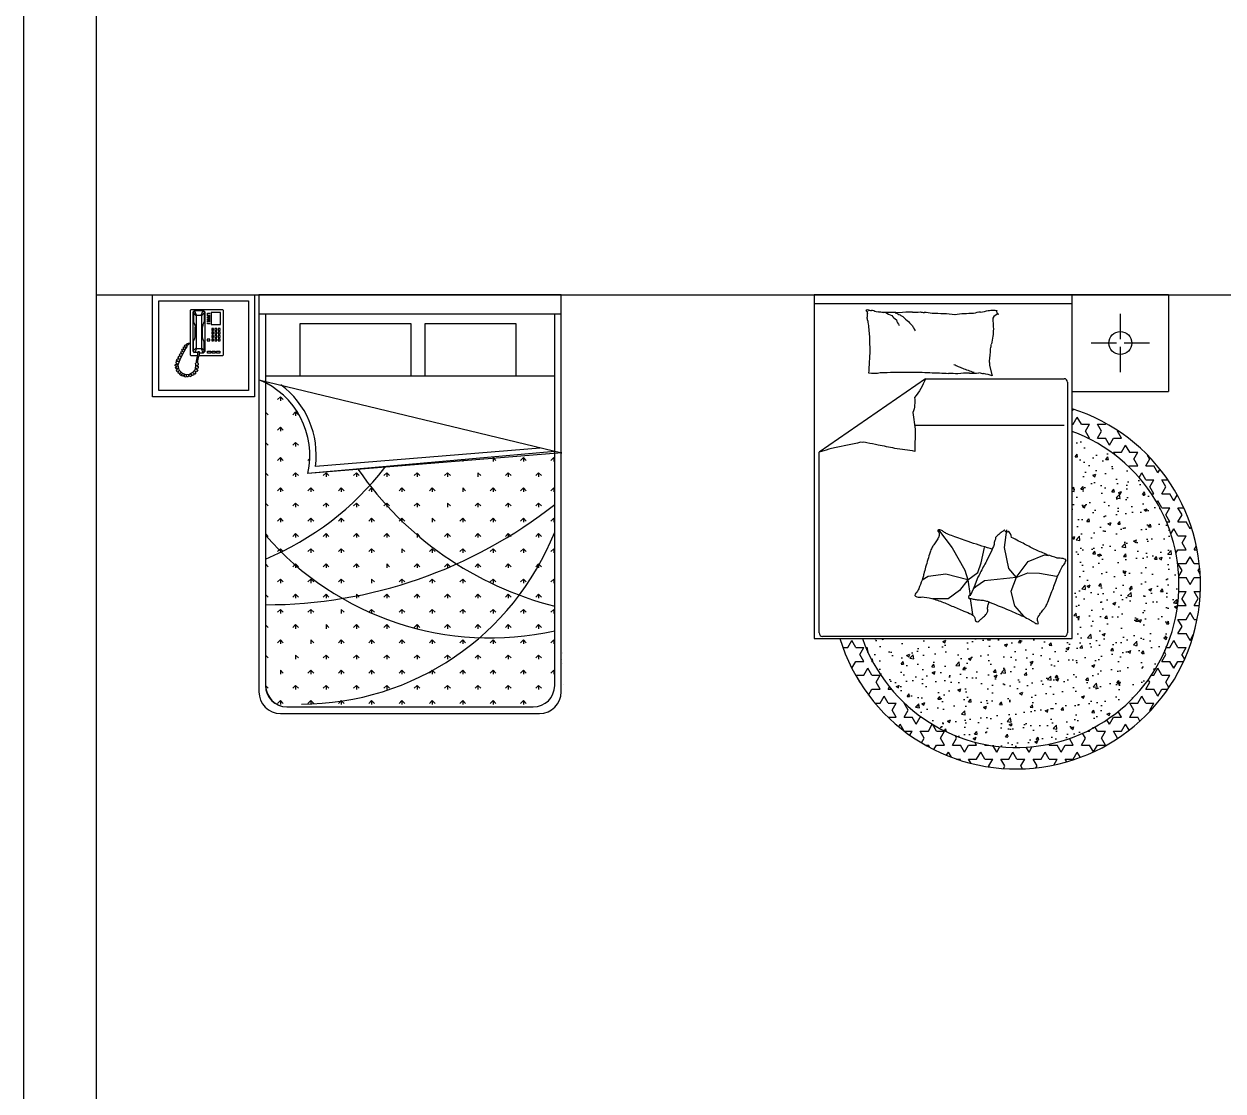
# Model space of a CAD drawing. Header units: inches. Extents: x 9.7 to 52.2, y 13.1 to 37.9.
# Drawn here: x 31.24 to 36.82, y 25.5 to 30.47 of the extents above; entities that cross this region are included whole.
import ezdxf

# ---------------------------------------------------------------- set-up
doc = ezdxf.new("R2010")
doc.units = ezdxf.units.IN
doc.header["$MEASUREMENT"] = 0
for name, color, linetype in [('02', 2, 'Continuous'), ('1', 1, 'Continuous'), ('kadrbm', 4, 'Continuous')]:
    doc.layers.add(name, color=color, linetype=linetype)

# ---------------------------------------------------------------- blocks, each defined once
blk = doc.blocks.new('kadrbm')
at = {"layer": 'kadrbm', "color": 4}
blk.add_lwpolyline([(0, 0), (0, 24.7972), (21, 24.7972), (21, 0), (0, 0)], close=True, dxfattribs=at)
blk.add_lwpolyline([(20.6631, 0.3257), (20.6631, 24.4603), (0.3369, 24.4603), (0.3369, 0.3257), (20.6631, 0.3257)], dxfattribs=at)

msp = doc.modelspace()

# ---------------------------------------------------------------- hatches: boundary and pattern name
at = {"layer": '1'}
h = msp.add_hatch(dxfattribs=at)
h.set_pattern_fill('STARS', color=256, scale=0.3, style=0)
h.set_pattern_definition([(0, (285.38656, -89.41445), (0, 0.064951905), [0.0375, -0.0375]), (60, (285.38656, -89.41445), (-0.05625, 0.032475953), [0.0375, -0.0375]), (120, (285.40531, -89.381976), (-0.05625, -0.032475953), [0.0375, -0.0375])])
h.paths.add_polyline_path([(35.1421, 27.6056), (35.0368, 27.6056, 1.65339), (36.1181, 28.6749), (36.1181, 28.5693, -1.578607)])
h = msp.add_hatch(dxfattribs=at)
h.set_pattern_fill('AR-CONC', color=256, scale=0.02, style=0)
h.set_pattern_definition([(50, (285.38656, -89.41445), (0.143452037, -0.012550427), [0.015, -0.165]), (355, (285.38656, -89.41445), (-0.02775027, 0.15043843), [0.012, -0.132]), (100.4514, (285.39852, -89.4155), (0.115701876, 0.13788791), [0.01274804, -0.14022842]), (46.1842, (285.38656, -89.37445), (0.21344821, -0.0331038), [0.0225, -0.2475]), (96.6356, (285.40435, -89.37721), (0.18693254, 0.19482357), [0.01912206, -0.2103426]), (351.1842, (285.38656, -89.37445), (0.18693239, 0.19482372), [0.018, -0.198]), (21, (285.40656, -89.38445), (0.11938141, -0.08052378), [0.015, -0.165]), (326, (285.40656, -89.38445), (0.04866307, 0.14503001), [0.012, -0.132]), (71.4514, (285.41651, -89.39116), (0.168044526, 0.0645061), [0.01274804, -0.14022842]), (37.5, (285.386563, -89.41445), (0.002431971, 0.066578771), [0, -0.1304, 0, -0.134, 0, -0.1325]), (7.5, (285.38656, -89.41445), (0.052613907, 0.078882342), [0, -0.0764, 0, -0.1274, 0, -0.0505]), (327.5, (285.341963, -89.41445), (0.106764487, -0.004510974), [0, -0.05, 0, -0.156, 0, -0.207]), (317.5, (285.32196, -89.41445), (0.116637234, 0.020020996), [0, -0.065, 0, -0.1036, 0, -0.147])])
h.paths.add_polyline_path([(36.1181, 28.5693), (36.1181, 27.6056), (35.1421, 27.6056, 1.578607)])

# ---------------------------------------------------------------- linework, layer by layer
at = {"layer": '02'}
for p, q in [((31.8368, 29.2056), (32.3118, 29.2056)), ((31.8368, 28.7306), (31.8368, 29.2056)), ((32.3118, 29.2056), (32.3118, 28.7306)), ((32.3318, 29.2056), (32.3318, 27.3565)), ((33.739, 29.2056), (32.3318, 29.2056)), ((33.739, 27.3565), (33.739, 29.2056)), ((36.5681, 29.2056), (36.5681, 28.7556)), ((31.8653, 29.1771), (32.2833, 29.1771)), ((31.8653, 28.7591), (31.8653, 29.1771)), ((32.2833, 29.1771), (32.2833, 28.7591)), ((36.1181, 29.1637), (34.9181, 29.1637)), ((32.0143, 29.1357), (32.0113, 29.1327)), ((32.0113, 29.1327), (32.0113, 28.9257)), ((32.1643, 29.1357), (32.0143, 29.1357)), ((32.0308, 29.1312), (32.0233, 29.1237)), ((32.0233, 29.1237), (32.0233, 28.9437)), ((32.0278, 29.1267), (32.0263, 29.1207)), ((32.0263, 29.1207), (32.0263, 29.0802)), ((32.0263, 29.1207), (32.0398, 29.1072)), ((32.0338, 29.1297), (32.0278, 29.1267)), ((32.0758, 29.1312), (32.0308, 29.1312)), ((32.0413, 29.1102), (32.0338, 29.1297)), ((32.0398, 29.1072), (32.0413, 29.1102)), ((32.0398, 29.1072), (32.0398, 28.9587)), ((32.0413, 29.1102), (32.0623, 29.1102)), ((32.0623, 29.1102), (32.0698, 29.1297)), ((32.0638, 29.1072), (32.0623, 29.1102)), ((32.0773, 29.1207), (32.0638, 29.1072)), ((32.0638, 29.1072), (32.0638, 28.9587)), ((32.0698, 29.1297), (32.0758, 29.1267)), ((32.0818, 29.1237), (32.0758, 29.1312)), ((32.0758, 29.1267), (32.0773, 29.1207)), ((32.0773, 29.1207), (32.0773, 29.0802)), ((32.0818, 28.9422), (32.0818, 29.1237)), ((32.0923, 29.1192), (32.1043, 29.1192)), ((32.0923, 29.1057), (32.0923, 29.1192)), ((32.0923, 29.1102), (32.1043, 29.1102)), ((32.1043, 29.1057), (32.0923, 29.1057)), ((32.0923, 29.1012), (32.1043, 29.1012)), ((32.0923, 29.0967), (32.0923, 29.1012)), ((32.1043, 29.0967), (32.0923, 29.0967)), ((32.0923, 29.0922), (32.1043, 29.0922)), ((32.0923, 29.0877), (32.0923, 29.0922)), ((32.1088, 29.1222), (32.1088, 29.0667)), ((32.1523, 29.1222), (32.1088, 29.1222)), ((32.1523, 29.0667), (32.1523, 29.1222)), ((32.1673, 29.1327), (32.1643, 29.1357)), ((32.1673, 28.9257), (32.1673, 29.1327)), ((33.739, 29.1157), (32.3318, 29.1157)), ((32.3618, 29.1157), (32.3618, 27.3865)), ((33.709, 27.3865), (33.709, 29.1157)), ((32.0263, 29.0802), (32.0293, 29.0727)), ((32.0293, 29.0727), (32.0338, 29.0652)), ((32.0338, 29.0652), (32.0353, 29.0547)), ((32.0353, 29.0112), (32.0353, 29.0547)), ((32.0698, 29.0652), (32.0683, 29.0547)), ((32.0683, 29.0112), (32.0683, 29.0547)), ((32.0743, 29.0727), (32.0698, 29.0652)), ((32.0773, 29.0802), (32.0743, 29.0727)), ((32.1043, 29.0877), (32.0923, 29.0877)), ((32.0923, 29.0832), (32.1043, 29.0832)), ((32.0923, 29.0787), (32.0923, 29.0832)), ((32.1043, 29.0787), (32.0923, 29.0787)), ((32.0923, 29.0697), (32.0923, 29.0742)), ((32.1043, 29.0697), (32.0923, 29.0697)), ((32.1088, 29.0667), (32.1523, 29.0667)), ((32.1118, 29.0487), (32.1118, 29.0397)), ((32.1208, 29.0487), (32.1118, 29.0487)), ((32.1118, 29.0397), (32.1208, 29.0397)), ((32.1208, 29.0397), (32.1208, 29.0487)), ((32.1358, 29.0487), (32.1268, 29.0487)), ((32.1268, 29.0487), (32.1268, 29.0397)), ((32.1268, 29.0397), (32.1358, 29.0397)), ((32.1358, 29.0397), (32.1358, 29.0487)), ((32.1508, 29.0487), (32.1418, 29.0487)), ((32.1418, 29.0487), (32.1418, 29.0397)), ((32.1418, 29.0397), (32.1508, 29.0397)), ((32.1508, 29.0397), (32.1508, 29.0487)), ((32.522, 29.0697), (32.522, 28.8287)), ((33.0406, 29.0697), (32.522, 29.0697)), ((33.0406, 28.8287), (33.0406, 29.0697)), ((33.1041, 29.0697), (33.1041, 28.8287)), ((33.5299, 29.0697), (33.1041, 29.0697)), ((33.5299, 28.8287), (33.5299, 29.0697)), ((31.9993, 28.9782), (32.003, 28.9803)), ((32.003, 28.9803), (32.0113, 28.9812)), ((32.0263, 28.9857), (32.0293, 28.9932)), ((32.0263, 28.9452), (32.0263, 28.9857)), ((32.0293, 28.9932), (32.0338, 29.0007)), ((32.0338, 29.0007), (32.0353, 29.0112)), ((32.0698, 29.0007), (32.0683, 29.0112)), ((32.0743, 28.9932), (32.0698, 29.0007)), ((32.0773, 28.9857), (32.0743, 28.9932)), ((32.0773, 28.9452), (32.0773, 28.9857)), ((32.1028, 28.9992), (32.0908, 28.9992)), ((32.0908, 28.9992), (32.0908, 28.9902)), ((32.0908, 28.9902), (32.1028, 28.9902)), ((32.1028, 28.9902), (32.1028, 28.9992)), ((32.1208, 29.0322), (32.1118, 29.0322)), ((32.1118, 29.0322), (32.1118, 29.0232)), ((32.1118, 29.0232), (32.1208, 29.0232)), ((32.1118, 29.0157), (32.1118, 29.0067)), ((32.1208, 29.0157), (32.1118, 29.0157)), ((32.1118, 29.0067), (32.1208, 29.0067)), ((32.1208, 28.9992), (32.1118, 28.9992)), ((32.1118, 28.9992), (32.1118, 28.9902)), ((32.1118, 28.9902), (32.1208, 28.9902)), ((32.1208, 29.0232), (32.1208, 29.0322)), ((32.1208, 29.0067), (32.1208, 29.0157)), ((32.1208, 28.9902), (32.1208, 28.9992)), ((32.1358, 29.0322), (32.1268, 29.0322)), ((32.1268, 29.0322), (32.1268, 29.0232)), ((32.1268, 29.0232), (32.1358, 29.0232)), ((32.1358, 29.0157), (32.1268, 29.0157)), ((32.1268, 29.0157), (32.1268, 29.0067)), ((32.1268, 29.0067), (32.1358, 29.0067)), ((32.1358, 28.9992), (32.1268, 28.9992)), ((32.1268, 28.9992), (32.1268, 28.9902)), ((32.1268, 28.9902), (32.1358, 28.9902)), ((32.1358, 29.0232), (32.1358, 29.0322)), ((32.1358, 29.0067), (32.1358, 29.0157)), ((32.1358, 28.9902), (32.1358, 28.9992)), ((32.1508, 29.0322), (32.1418, 29.0322)), ((32.1418, 29.0322), (32.1418, 29.0232)), ((32.1418, 29.0232), (32.1508, 29.0232)), ((32.1508, 29.0157), (32.1418, 29.0157)), ((32.1418, 29.0157), (32.1418, 29.0067)), ((32.1418, 29.0067), (32.1508, 29.0067)), ((32.1508, 28.9992), (32.1418, 28.9992)), ((32.1418, 28.9992), (32.1418, 28.9902)), ((32.1418, 28.9902), (32.1508, 28.9902)), ((32.1508, 29.0232), (32.1508, 29.0322)), ((32.1508, 29.0067), (32.1508, 29.0157)), ((32.1508, 28.9902), (32.1508, 28.9992)), ((31.9623, 28.9262), (31.9656, 28.9326)), ((31.9668, 28.918), (31.9623, 28.9262)), ((31.9744, 28.9244), (31.9647, 28.9068)), ((31.9656, 28.9326), (31.9738, 28.9299)), ((31.9684, 28.9369), (31.9714, 28.9435)), ((31.9738, 28.9299), (31.9684, 28.9369)), ((31.9714, 28.9435), (31.9796, 28.9399)), ((31.9732, 28.9469), (31.9757, 28.9517)), ((31.9796, 28.9399), (31.9732, 28.9469)), ((31.9757, 28.9274), (31.9735, 28.9268)), ((31.9735, 28.9268), (31.9744, 28.9244)), ((31.9757, 28.9517), (31.9845, 28.949)), ((31.982, 28.9399), (31.9757, 28.9274)), ((31.9796, 28.9578), (31.982, 28.9624)), ((31.9845, 28.949), (31.9796, 28.9578)), ((31.982, 28.9624), (31.9899, 28.9599)), ((31.9917, 28.9563), (31.982, 28.9399)), ((31.9851, 28.9678), (31.9863, 28.9712)), ((31.9899, 28.9599), (31.9851, 28.9678)), ((31.9863, 28.9712), (31.9896, 28.9721)), ((31.9896, 28.9721), (31.9951, 28.9724)), ((31.9972, 28.9654), (31.9917, 28.9563)), ((31.9966, 28.9684), (31.9936, 28.9684)), ((31.9936, 28.9684), (31.9972, 28.9654)), ((31.9951, 28.9724), (31.9993, 28.9782)), ((31.9984, 28.9703), (31.9966, 28.9684)), ((32.0024, 28.973), (31.9984, 28.9703)), ((32.0057, 28.9754), (32.0024, 28.973)), ((32.0113, 28.9767), (32.0057, 28.9754)), ((32.0113, 28.9257), (32.0143, 28.9227)), ((32.0233, 28.9437), (32.0308, 28.9347)), ((32.0263, 28.9452), (32.0398, 28.9587)), ((32.0278, 28.9392), (32.0263, 28.9452)), ((32.0338, 28.9362), (32.0278, 28.9392)), ((32.0413, 28.9557), (32.0338, 28.9362)), ((32.0484, 28.9362), (32.0338, 28.9362)), ((32.0398, 28.9587), (32.0413, 28.9557)), ((32.0413, 28.9557), (32.0623, 28.9557)), ((32.0458, 28.9189), (32.0479, 28.9287)), ((32.0479, 28.9287), (32.0488, 28.9407)), ((32.0488, 28.9407), (32.0533, 28.9407)), ((32.0531, 28.9277), (32.0494, 28.9126)), ((32.0533, 28.9407), (32.0531, 28.9277)), ((32.0532, 28.9347), (32.0743, 28.9347)), ((32.0638, 28.9587), (32.0623, 28.9557)), ((32.0623, 28.9557), (32.0698, 28.9362)), ((32.0773, 28.9452), (32.0638, 28.9587)), ((32.0698, 28.9362), (32.0758, 28.9392)), ((32.0743, 28.9347), (32.0818, 28.9422)), ((32.0758, 28.9392), (32.0773, 28.9452)), ((32.0923, 28.9422), (32.1073, 28.9422)), ((32.0923, 28.9332), (32.0923, 28.9422)), ((32.1073, 28.9332), (32.0923, 28.9332)), ((32.1073, 28.9422), (32.1073, 28.9332)), ((32.1133, 28.9332), (32.1133, 28.9422)), ((32.1133, 28.9422), (32.1283, 28.9422)), ((32.1283, 28.9332), (32.1133, 28.9332)), ((32.1283, 28.9422), (32.1283, 28.9332)), ((32.1343, 28.9332), (32.1343, 28.9422)), ((32.1343, 28.9422), (32.1493, 28.9422)), ((32.1493, 28.9332), (32.1343, 28.9332)), ((32.1493, 28.9422), (32.1493, 28.9332)), ((32.1643, 28.9227), (32.1673, 28.9257)), ((31.9423, 28.8749), (31.9438, 28.8825)), ((31.9517, 28.8722), (31.9423, 28.8749)), ((31.9438, 28.8825), (31.952, 28.8825)), ((31.9438, 28.8676), (31.9517, 28.8722)), ((31.9456, 28.8886), (31.9477, 28.8955)), ((31.952, 28.8825), (31.9456, 28.8886)), ((31.9477, 28.8955), (31.9574, 28.8952)), ((31.9486, 28.8986), (31.9514, 28.9077)), ((31.9574, 28.8952), (31.9486, 28.8986)), ((31.9514, 28.9077), (31.9605, 28.9068)), ((31.9647, 28.9068), (31.9547, 28.8782)), ((31.9547, 28.8782), (31.959, 28.8554)), ((31.955, 28.9156), (31.9584, 28.9205)), ((31.9605, 28.9068), (31.955, 28.9156)), ((31.9584, 28.9205), (31.9668, 28.918)), ((32.0143, 28.9227), (32.0466, 28.9227)), ((32.0358, 28.8594), (32.0373, 28.8785)), ((32.0361, 28.8855), (32.0415, 28.8895)), ((32.0373, 28.8785), (32.0361, 28.8855)), ((32.0491, 28.8779), (32.0403, 28.8764)), ((32.0403, 28.8764), (32.0488, 28.8712)), ((32.0412, 28.8974), (32.0421, 28.9047)), ((32.0415, 28.8895), (32.0412, 28.8974)), ((32.0421, 28.9047), (32.0458, 28.9189)), ((32.0461, 28.8904), (32.0452, 28.8886)), ((32.0452, 28.8886), (32.0485, 28.8852)), ((32.0494, 28.9126), (32.0458, 28.8983)), ((32.0458, 28.8983), (32.0461, 28.8904)), ((32.0488, 28.8712), (32.0482, 28.863)), ((32.0485, 28.8852), (32.0491, 28.8779)), ((32.0518, 28.9227), (32.1643, 28.9227)), ((31.945, 28.8615), (31.9438, 28.8676)), ((31.9544, 28.8618), (31.945, 28.8615)), ((31.9471, 28.8536), (31.9544, 28.8618)), ((31.9495, 28.8476), (31.9471, 28.8536)), ((31.9584, 28.8503), (31.9495, 28.8476)), ((31.9541, 28.8421), (31.9584, 28.8503)), ((31.958, 28.8384), (31.9541, 28.8421)), ((31.9665, 28.8421), (31.958, 28.8384)), ((31.959, 28.8554), (31.9723, 28.8424)), ((31.9629, 28.8339), (31.9665, 28.8421)), ((31.9678, 28.8296), (31.9629, 28.8339)), ((31.9741, 28.8375), (31.9678, 28.8296)), ((31.9723, 28.8424), (31.9899, 28.8348)), ((31.9732, 28.8284), (31.9741, 28.8375)), ((31.9781, 28.826), (31.9732, 28.8284)), ((31.9851, 28.8321), (31.9781, 28.826)), ((31.9854, 28.8239), (31.9851, 28.8321)), ((31.9911, 28.8223), (31.9854, 28.8239)), ((31.9899, 28.8348), (32.0081, 28.8363)), ((31.9945, 28.8321), (31.9911, 28.8223)), ((31.9966, 28.8233), (31.9945, 28.8321)), ((32.0018, 28.8239), (31.9966, 28.8233)), ((32.0054, 28.8321), (32.0018, 28.8239)), ((32.0093, 28.8239), (32.0054, 28.8321)), ((32.0081, 28.8363), (32.0242, 28.8448)), ((32.0157, 28.8257), (32.0093, 28.8239)), ((32.0148, 28.8357), (32.0157, 28.8257)), ((32.0221, 28.8296), (32.0148, 28.8357)), ((32.0279, 28.8333), (32.0221, 28.8296)), ((32.0242, 28.8448), (32.0358, 28.8594)), ((32.0336, 28.8363), (32.0267, 28.8415)), ((32.0267, 28.8415), (32.0279, 28.8333)), ((32.0382, 28.8418), (32.0336, 28.8363)), ((32.043, 28.8485), (32.0339, 28.8503)), ((32.0339, 28.8503), (32.0382, 28.8418)), ((32.0482, 28.863), (32.0385, 28.8621)), ((32.0385, 28.8621), (32.047, 28.8554)), ((32.047, 28.8554), (32.043, 28.8485)), ((32.3618, 28.8287), (33.709, 28.8287)), ((32.2833, 28.7591), (31.8653, 28.7591)), ((32.3318, 28.8094), (33.7416, 28.4689)), ((32.3725, 28.79), (32.3746, 28.788)), ((32.3118, 28.7306), (31.8368, 28.7306)), ((32.432, 28.7305), (32.4188, 28.7172)), ((32.432, 28.7305), (32.4453, 28.7172)), ((32.432, 28.7305), (32.432, 28.7118)), ((36.1181, 28.7556), (36.5681, 28.7556)), ((32.3618, 28.6593), (32.3746, 28.6465)), ((32.5027, 28.6598), (32.4895, 28.6465)), ((32.5027, 28.6598), (32.516, 28.6465)), ((32.5027, 28.6598), (32.5027, 28.641)), ((32.432, 28.5891), (32.4188, 28.5758)), ((32.432, 28.5891), (32.4453, 28.5758)), ((32.432, 28.5891), (32.432, 28.5703)), ((32.3618, 28.5179), (32.3746, 28.5051)), ((32.5027, 28.5184), (32.4895, 28.5051)), ((32.5027, 28.5184), (32.516, 28.5051)), ((32.5027, 28.5184), (32.5027, 28.4996)), ((33.6417, 28.4916), (32.5953, 28.4066)), ((32.432, 28.4477), (32.4188, 28.4344)), ((32.432, 28.4477), (32.4453, 28.4344)), ((32.432, 28.4477), (32.432, 28.4289)), ((33.709, 28.4763), (32.559, 28.3738)), ((33.7416, 28.4689), (32.559, 28.3738)), ((32.5682, 28.4424), (32.5602, 28.4344)), ((33.2701, 28.4372), (33.2673, 28.4344)), ((33.2806, 28.4381), (33.2806, 28.4289)), ((33.2893, 28.4389), (33.2938, 28.4344)), ((33.422, 28.4477), (33.4352, 28.4344)), ((33.422, 28.4477), (33.422, 28.4289)), ((33.5634, 28.4477), (33.5501, 28.4344)), ((33.5634, 28.4477), (33.5767, 28.4344)), ((33.5634, 28.4477), (33.5634, 28.4289)), ((33.7048, 28.4477), (33.6916, 28.4344)), ((33.7048, 28.4477), (33.709, 28.4435)), ((33.7048, 28.4477), (33.7048, 28.4289)), ((32.3618, 28.3765), (32.3746, 28.3637)), ((32.5027, 28.377), (32.4895, 28.3637)), ((32.5027, 28.377), (32.516, 28.3637)), ((32.5027, 28.377), (32.5027, 28.3582)), ((32.6442, 28.377), (32.6309, 28.3637)), ((32.6442, 28.377), (32.6574, 28.3637)), ((32.6442, 28.377), (32.6442, 28.3582)), ((32.7856, 28.377), (32.7723, 28.3637)), ((32.7856, 28.377), (32.7988, 28.3637)), ((32.7856, 28.377), (32.7856, 28.3582)), ((32.927, 28.377), (32.9138, 28.3637)), ((32.927, 28.377), (32.9403, 28.3637)), ((32.927, 28.377), (32.927, 28.3582)), ((33.0684, 28.377), (33.0552, 28.3637)), ((33.0684, 28.377), (33.0817, 28.3637)), ((33.0684, 28.377), (33.0684, 28.3582)), ((33.2099, 28.377), (33.1966, 28.3637)), ((33.2099, 28.377), (33.2231, 28.3637)), ((33.2099, 28.377), (33.2099, 28.3582)), ((33.3513, 28.377), (33.3645, 28.3637)), ((33.3513, 28.377), (33.3513, 28.3582)), ((33.4927, 28.377), (33.4794, 28.3637)), ((33.4927, 28.377), (33.506, 28.3637)), ((33.4927, 28.377), (33.4927, 28.3582)), ((33.6341, 28.377), (33.6209, 28.3637)), ((33.6341, 28.377), (33.6474, 28.3637)), ((33.6341, 28.377), (33.6341, 28.3582)), ((32.432, 28.3062), (32.4188, 28.293)), ((32.432, 28.3062), (32.4453, 28.293)), ((32.432, 28.3062), (32.432, 28.2875)), ((32.5735, 28.3062), (32.5602, 28.293)), ((32.5735, 28.3062), (32.5867, 28.293)), ((32.5735, 28.3062), (32.5735, 28.2875)), ((32.7149, 28.3062), (32.7016, 28.293)), ((32.7149, 28.3062), (32.7281, 28.293)), ((32.7149, 28.3062), (32.7149, 28.2875)), ((32.8563, 28.3062), (32.843, 28.293)), ((32.8563, 28.3062), (32.8696, 28.293)), ((32.8563, 28.3062), (32.8563, 28.2875)), ((32.9977, 28.3062), (32.9845, 28.293)), ((32.9977, 28.3062), (33.011, 28.293)), ((32.9977, 28.3062), (32.9977, 28.2875)), ((33.1391, 28.3062), (33.1259, 28.293)), ((33.1391, 28.3062), (33.1524, 28.293)), ((33.1391, 28.3062), (33.1391, 28.2875)), ((33.2806, 28.3062), (33.2938, 28.293)), ((33.2806, 28.3062), (33.2806, 28.2875)), ((33.422, 28.3062), (33.4087, 28.293)), ((33.422, 28.3062), (33.4352, 28.293)), ((33.422, 28.3062), (33.422, 28.2875)), ((33.5634, 28.3062), (33.5501, 28.293)), ((33.5634, 28.3062), (33.5767, 28.293)), ((33.5634, 28.3062), (33.5634, 28.2875)), ((33.7048, 28.3062), (33.6916, 28.293)), ((33.7048, 28.3062), (33.709, 28.302)), ((33.7048, 28.3062), (33.7048, 28.2875)), ((32.3618, 28.235), (32.3746, 28.2223)), ((32.5027, 28.2355), (32.4895, 28.2223)), ((32.5027, 28.2355), (32.516, 28.2223)), ((32.5027, 28.2355), (32.5027, 28.2168)), ((32.6442, 28.2355), (32.6309, 28.2223)), ((32.6442, 28.2355), (32.6574, 28.2223)), ((32.6442, 28.2355), (32.6442, 28.2168)), ((32.7856, 28.2355), (32.7723, 28.2223)), ((32.7856, 28.2355), (32.7988, 28.2223)), ((32.7856, 28.2355), (32.7856, 28.2168)), ((32.927, 28.2355), (32.9138, 28.2223)), ((32.927, 28.2355), (32.9403, 28.2223)), ((32.927, 28.2355), (32.927, 28.2168)), ((33.0684, 28.2355), (33.0552, 28.2223)), ((33.0684, 28.2355), (33.0817, 28.2223)), ((33.0684, 28.2355), (33.0684, 28.2168)), ((33.2099, 28.2355), (33.2231, 28.2223)), ((33.2099, 28.2355), (33.2099, 28.2168)), ((33.3513, 28.2355), (33.338, 28.2223)), ((33.3513, 28.2355), (33.3645, 28.2223)), ((33.3513, 28.2355), (33.3513, 28.2168)), ((33.4927, 28.2355), (33.4794, 28.2223)), ((33.4927, 28.2355), (33.506, 28.2223)), ((33.4927, 28.2355), (33.4927, 28.2168)), ((33.6341, 28.2355), (33.6209, 28.2223)), ((33.6341, 28.2355), (33.6474, 28.2223)), ((33.6341, 28.2355), (33.6341, 28.2168)), ((32.432, 28.1648), (32.4188, 28.1516)), ((32.432, 28.1648), (32.4453, 28.1516)), ((32.432, 28.1648), (32.432, 28.1461)), ((32.5735, 28.1648), (32.5602, 28.1516)), ((32.5735, 28.1648), (32.5867, 28.1516)), ((32.5735, 28.1648), (32.5735, 28.1461)), ((32.7149, 28.1648), (32.7016, 28.1516)), ((32.7149, 28.1648), (32.7281, 28.1516)), ((32.7149, 28.1648), (32.7149, 28.1461)), ((32.8563, 28.1648), (32.843, 28.1516)), ((32.8563, 28.1648), (32.8696, 28.1516)), ((32.8563, 28.1648), (32.8563, 28.1461)), ((32.9977, 28.1648), (32.9845, 28.1516)), ((32.9977, 28.1648), (33.011, 28.1516)), ((32.9977, 28.1648), (32.9977, 28.1461)), ((33.1391, 28.1648), (33.1524, 28.1516)), ((33.1391, 28.1648), (33.1391, 28.1461)), ((33.2806, 28.1648), (33.2673, 28.1516)), ((33.2806, 28.1648), (33.2938, 28.1516)), ((33.2806, 28.1648), (33.2806, 28.1461)), ((33.422, 28.1648), (33.4087, 28.1516)), ((33.422, 28.1648), (33.4352, 28.1516)), ((33.422, 28.1648), (33.422, 28.1461)), ((33.5634, 28.1648), (33.5501, 28.1516)), ((33.5634, 28.1648), (33.5767, 28.1516)), ((33.5634, 28.1648), (33.5634, 28.1461)), ((33.7048, 28.1648), (33.6916, 28.1516)), ((33.7048, 28.1648), (33.709, 28.1606)), ((33.7048, 28.1648), (33.7048, 28.1461)), ((32.3618, 28.0936), (32.3746, 28.0808)), ((32.5027, 28.0941), (32.4895, 28.0808)), ((32.5027, 28.0941), (32.516, 28.0808)), ((32.5027, 28.0941), (32.5027, 28.0754)), ((32.6442, 28.0941), (32.6309, 28.0808)), ((32.6442, 28.0941), (32.6574, 28.0808)), ((32.6442, 28.0941), (32.6442, 28.0754)), ((32.7856, 28.0941), (32.7723, 28.0808)), ((32.7856, 28.0941), (32.7988, 28.0808)), ((32.7856, 28.0941), (32.7856, 28.0754)), ((32.927, 28.0941), (32.9138, 28.0808)), ((32.927, 28.0941), (32.9403, 28.0808)), ((32.927, 28.0941), (32.927, 28.0754)), ((33.0684, 28.0941), (33.0817, 28.0808)), ((33.0684, 28.0941), (33.0684, 28.0754)), ((33.2099, 28.0941), (33.1966, 28.0808)), ((33.2099, 28.0941), (33.2231, 28.0808)), ((33.2099, 28.0941), (33.2099, 28.0754)), ((33.3513, 28.0941), (33.338, 28.0808)), ((33.3513, 28.0941), (33.3645, 28.0808)), ((33.3513, 28.0941), (33.3513, 28.0754)), ((33.4927, 28.0941), (33.4794, 28.0808)), ((33.4927, 28.0941), (33.506, 28.0808)), ((33.4927, 28.0941), (33.4927, 28.0754)), ((33.6341, 28.0941), (33.6209, 28.0808)), ((33.6341, 28.0941), (33.6474, 28.0808)), ((33.6341, 28.0941), (33.6341, 28.0754)), ((32.432, 28.0234), (32.4188, 28.0101)), ((32.432, 28.0234), (32.4453, 28.0101)), ((32.432, 28.0234), (32.432, 28.0046)), ((32.5735, 28.0234), (32.5602, 28.0101)), ((32.5735, 28.0234), (32.5867, 28.0101)), ((32.5735, 28.0234), (32.5735, 28.0046)), ((32.7149, 28.0234), (32.7016, 28.0101)), ((32.7149, 28.0234), (32.7281, 28.0101)), ((32.7149, 28.0234), (32.7149, 28.0046)), ((32.8563, 28.0234), (32.843, 28.0101)), ((32.8563, 28.0234), (32.8696, 28.0101)), ((32.8563, 28.0234), (32.8563, 28.0046)), ((32.9977, 28.0234), (33.011, 28.0101)), ((32.9977, 28.0234), (32.9977, 28.0046)), ((33.1391, 28.0234), (33.1259, 28.0101)), ((33.1391, 28.0234), (33.1524, 28.0101)), ((33.1391, 28.0234), (33.1391, 28.0046)), ((33.2806, 28.0234), (33.2673, 28.0101)), ((33.2806, 28.0234), (33.2938, 28.0101)), ((33.2806, 28.0234), (33.2806, 28.0046)), ((33.422, 28.0234), (33.4087, 28.0101)), ((33.422, 28.0234), (33.4352, 28.0101)), ((33.422, 28.0234), (33.422, 28.0046)), ((33.5634, 28.0234), (33.5501, 28.0101)), ((33.5634, 28.0234), (33.5767, 28.0101)), ((33.5634, 28.0234), (33.5634, 28.0046)), ((33.7048, 28.0234), (33.6916, 28.0101)), ((33.7048, 28.0234), (33.709, 28.0192)), ((33.7048, 28.0234), (33.7048, 28.0046)), ((32.3618, 27.9522), (32.3746, 27.9394)), ((32.5027, 27.9527), (32.4895, 27.9394)), ((32.5027, 27.9527), (32.516, 27.9394)), ((32.5027, 27.9527), (32.5027, 27.9339)), ((32.6442, 27.9527), (32.6309, 27.9394)), ((32.6442, 27.9527), (32.6574, 27.9394)), ((32.6442, 27.9527), (32.6442, 27.9339)), ((32.7856, 27.9527), (32.7723, 27.9394)), ((32.7856, 27.9527), (32.7988, 27.9394)), ((32.7856, 27.9527), (32.7856, 27.9339)), ((32.927, 27.9527), (32.9403, 27.9394)), ((32.927, 27.9527), (32.927, 27.9339)), ((33.0684, 27.9527), (33.0552, 27.9394)), ((33.0684, 27.9527), (33.0817, 27.9394)), ((33.0684, 27.9527), (33.0684, 27.9339)), ((33.2099, 27.9527), (33.1966, 27.9394)), ((33.2099, 27.9527), (33.2231, 27.9394)), ((33.2099, 27.9527), (33.2099, 27.9339)), ((33.3513, 27.9527), (33.338, 27.9394)), ((33.3513, 27.9527), (33.3645, 27.9394)), ((33.3513, 27.9527), (33.3513, 27.9339)), ((33.4927, 27.9527), (33.4794, 27.9394)), ((33.4927, 27.9527), (33.506, 27.9394)), ((33.4927, 27.9527), (33.4927, 27.9339)), ((33.6341, 27.9527), (33.6209, 27.9394)), ((33.6341, 27.9527), (33.6474, 27.9394)), ((33.6341, 27.9527), (33.6341, 27.9339)), ((32.432, 27.882), (32.4188, 27.8687)), ((32.432, 27.882), (32.4453, 27.8687)), ((32.432, 27.882), (32.432, 27.8632)), ((32.5735, 27.882), (32.5602, 27.8687)), ((32.5735, 27.882), (32.5867, 27.8687)), ((32.5735, 27.882), (32.5735, 27.8632)), ((32.7149, 27.882), (32.7016, 27.8687)), ((32.7149, 27.882), (32.7281, 27.8687)), ((32.7149, 27.882), (32.7149, 27.8632)), ((32.8563, 27.882), (32.8696, 27.8687)), ((32.8563, 27.882), (32.8563, 27.8632)), ((32.9977, 27.882), (32.9845, 27.8687)), ((32.9977, 27.882), (33.011, 27.8687)), ((32.9977, 27.882), (32.9977, 27.8632)), ((33.1391, 27.882), (33.1259, 27.8687)), ((33.1391, 27.882), (33.1524, 27.8687)), ((33.1391, 27.882), (33.1391, 27.8632)), ((33.2806, 27.882), (33.2673, 27.8687)), ((33.2806, 27.882), (33.2938, 27.8687)), ((33.2806, 27.882), (33.2806, 27.8632)), ((33.422, 27.882), (33.4087, 27.8687)), ((33.422, 27.882), (33.4352, 27.8687)), ((33.422, 27.882), (33.422, 27.8632)), ((33.5634, 27.882), (33.5501, 27.8687)), ((33.5634, 27.882), (33.5767, 27.8687)), ((33.5634, 27.882), (33.5634, 27.8632)), ((33.7048, 27.882), (33.6916, 27.8687)), ((33.7048, 27.882), (33.709, 27.8778)), ((33.7048, 27.882), (33.7048, 27.8632)), ((32.3618, 27.8108), (32.3746, 27.798)), ((32.5027, 27.8113), (32.4895, 27.798)), ((32.5027, 27.8113), (32.516, 27.798)), ((32.5027, 27.8113), (32.5027, 27.7925)), ((32.6442, 27.8113), (32.6309, 27.798)), ((32.6442, 27.8113), (32.6574, 27.798)), ((32.6442, 27.8113), (32.6442, 27.7925)), ((32.7856, 27.8113), (32.7988, 27.798)), ((32.7856, 27.8113), (32.7856, 27.7925)), ((32.927, 27.8113), (32.9138, 27.798)), ((32.927, 27.8113), (32.9403, 27.798)), ((32.927, 27.8113), (32.927, 27.7925)), ((33.0684, 27.8113), (33.0552, 27.798)), ((33.0684, 27.8113), (33.0817, 27.798)), ((33.0684, 27.8113), (33.0684, 27.7925)), ((33.2099, 27.8113), (33.1966, 27.798)), ((33.2099, 27.8113), (33.2231, 27.798)), ((33.2099, 27.8113), (33.2099, 27.7925)), ((33.3513, 27.8113), (33.338, 27.798)), ((33.3513, 27.8113), (33.3645, 27.798)), ((33.3513, 27.8113), (33.3513, 27.7925)), ((33.4927, 27.8113), (33.4794, 27.798)), ((33.4927, 27.8113), (33.506, 27.798)), ((33.4927, 27.8113), (33.4927, 27.7925)), ((33.6341, 27.8113), (33.6209, 27.798)), ((33.6341, 27.8113), (33.6474, 27.798)), ((33.6341, 27.8113), (33.6341, 27.7925)), ((32.432, 27.7406), (32.4188, 27.7273)), ((32.432, 27.7406), (32.4453, 27.7273)), ((32.432, 27.7406), (32.432, 27.7218)), ((32.5735, 27.7406), (32.5602, 27.7273)), ((32.5735, 27.7406), (32.5867, 27.7273)), ((32.5735, 27.7406), (32.5735, 27.7218)), ((32.7149, 27.7406), (32.7281, 27.7273)), ((32.7149, 27.7406), (32.7149, 27.7218)), ((32.8563, 27.7406), (32.843, 27.7273)), ((32.8563, 27.7406), (32.8696, 27.7273)), ((32.8563, 27.7406), (32.8563, 27.7218)), ((32.9977, 27.7406), (32.9845, 27.7273)), ((32.9977, 27.7406), (33.011, 27.7273)), ((32.9977, 27.7406), (32.9977, 27.7218)), ((33.1391, 27.7406), (33.1259, 27.7273)), ((33.1391, 27.7406), (33.1524, 27.7273)), ((33.1391, 27.7406), (33.1391, 27.7218)), ((33.2806, 27.7406), (33.2673, 27.7273)), ((33.2806, 27.7406), (33.2938, 27.7273)), ((33.2806, 27.7406), (33.2806, 27.7218)), ((33.422, 27.7406), (33.4087, 27.7273)), ((33.422, 27.7406), (33.4352, 27.7273)), ((33.422, 27.7406), (33.422, 27.7218)), ((33.5634, 27.7406), (33.5501, 27.7273)), ((33.5634, 27.7406), (33.5767, 27.7273)), ((33.5634, 27.7406), (33.5634, 27.7218)), ((33.7048, 27.7406), (33.6916, 27.7273)), ((33.7048, 27.7406), (33.709, 27.7363)), ((33.7048, 27.7406), (33.7048, 27.7218)), ((32.3618, 27.6694), (32.3746, 27.6566)), ((32.5027, 27.6698), (32.4895, 27.6566)), ((32.5027, 27.6698), (32.516, 27.6566)), ((32.5027, 27.6698), (32.5027, 27.6511)), ((32.6442, 27.6698), (32.6574, 27.6566)), ((32.6442, 27.6698), (32.6442, 27.6511)), ((32.7856, 27.6698), (32.7723, 27.6566)), ((32.7856, 27.6698), (32.7988, 27.6566)), ((32.7856, 27.6698), (32.7856, 27.6511)), ((32.927, 27.6698), (32.9138, 27.6566)), ((32.927, 27.6698), (32.9403, 27.6566)), ((32.927, 27.6698), (32.927, 27.6511)), ((33.0684, 27.6698), (33.0552, 27.6566)), ((33.0684, 27.6698), (33.0817, 27.6566)), ((33.0684, 27.6698), (33.0684, 27.6511)), ((33.2099, 27.6698), (33.1966, 27.6566)), ((33.2099, 27.6698), (33.2231, 27.6566)), ((33.2099, 27.6698), (33.2099, 27.6511)), ((33.3513, 27.6698), (33.338, 27.6566)), ((33.3513, 27.6698), (33.3645, 27.6566)), ((33.3513, 27.6698), (33.3513, 27.6511)), ((33.4927, 27.6698), (33.4794, 27.6566)), ((33.4927, 27.6698), (33.506, 27.6566)), ((33.4927, 27.6698), (33.4927, 27.6511)), ((33.6341, 27.6698), (33.6209, 27.6566)), ((33.6341, 27.6698), (33.6474, 27.6566)), ((33.6341, 27.6698), (33.6341, 27.6511)), ((32.432, 27.5991), (32.4188, 27.5859)), ((32.432, 27.5991), (32.4453, 27.5859)), ((32.432, 27.5991), (32.432, 27.5804)), ((32.5735, 27.5991), (32.5867, 27.5859)), ((32.5735, 27.5991), (32.5735, 27.5804)), ((32.7149, 27.5991), (32.7016, 27.5859)), ((32.7149, 27.5991), (32.7281, 27.5859)), ((32.7149, 27.5991), (32.7149, 27.5804)), ((32.8563, 27.5991), (32.843, 27.5859)), ((32.8563, 27.5991), (32.8696, 27.5859)), ((32.8563, 27.5991), (32.8563, 27.5804)), ((32.9977, 27.5991), (32.9845, 27.5859)), ((32.9977, 27.5991), (33.011, 27.5859)), ((32.9977, 27.5991), (32.9977, 27.5804)), ((33.1391, 27.5991), (33.1259, 27.5859)), ((33.1391, 27.5991), (33.1524, 27.5859)), ((33.1391, 27.5991), (33.1391, 27.5804)), ((33.2806, 27.5991), (33.2673, 27.5859)), ((33.2806, 27.5991), (33.2938, 27.5859)), ((33.2806, 27.5991), (33.2806, 27.5804)), ((33.422, 27.5991), (33.4087, 27.5859)), ((33.422, 27.5991), (33.4352, 27.5859)), ((33.422, 27.5991), (33.422, 27.5804)), ((33.5634, 27.5991), (33.5501, 27.5859)), ((33.5634, 27.5991), (33.5767, 27.5859)), ((33.5634, 27.5991), (33.5634, 27.5804)), ((33.7048, 27.5991), (33.6916, 27.5859)), ((33.7048, 27.5991), (33.709, 27.5949)), ((33.7048, 27.5991), (33.7048, 27.5804)), ((32.3618, 27.5279), (32.3746, 27.5152)), ((32.5027, 27.5284), (32.516, 27.5152)), ((32.5027, 27.5284), (32.5027, 27.5097)), ((32.6442, 27.5284), (32.6309, 27.5152)), ((32.6442, 27.5284), (32.6574, 27.5152)), ((32.6442, 27.5284), (32.6442, 27.5097)), ((32.7856, 27.5284), (32.7723, 27.5152)), ((32.7856, 27.5284), (32.7988, 27.5152)), ((32.7856, 27.5284), (32.7856, 27.5097)), ((32.927, 27.5284), (32.9138, 27.5152)), ((32.927, 27.5284), (32.9403, 27.5152)), ((32.927, 27.5284), (32.927, 27.5097)), ((33.0684, 27.5284), (33.0552, 27.5152)), ((33.0684, 27.5284), (33.0817, 27.5152)), ((33.0684, 27.5284), (33.0684, 27.5097)), ((33.2099, 27.5284), (33.1966, 27.5152)), ((33.2099, 27.5284), (33.2231, 27.5152)), ((33.2099, 27.5284), (33.2099, 27.5097)), ((33.3513, 27.5284), (33.338, 27.5152)), ((33.3513, 27.5284), (33.3645, 27.5152)), ((33.3513, 27.5284), (33.3513, 27.5097)), ((33.4927, 27.5284), (33.4794, 27.5152)), ((33.4927, 27.5284), (33.506, 27.5152)), ((33.4927, 27.5284), (33.4927, 27.5097)), ((33.6341, 27.5284), (33.6209, 27.5152)), ((33.6341, 27.5284), (33.6474, 27.5152)), ((33.6341, 27.5284), (33.6341, 27.5097)), ((33.741, 27.5449), (33.741, 27.5449)), ((33.7433, 27.536), (33.7433, 27.536)), ((33.7457, 27.5406), (33.7457, 27.5406)), ((33.7416, 27.5099), (33.7416, 27.5099)), ((33.7449, 27.487), (33.7449, 27.487)), ((32.432, 27.4577), (32.4453, 27.4445)), ((32.432, 27.4577), (32.432, 27.439)), ((32.5735, 27.4577), (32.5602, 27.4445)), ((32.5735, 27.4577), (32.5867, 27.4445)), ((32.5735, 27.4577), (32.5735, 27.439)), ((32.7149, 27.4577), (32.7016, 27.4445)), ((32.7149, 27.4577), (32.7281, 27.4445)), ((32.7149, 27.4577), (32.7149, 27.439)), ((32.8563, 27.4577), (32.843, 27.4445)), ((32.8563, 27.4577), (32.8696, 27.4445)), ((32.8563, 27.4577), (32.8563, 27.439)), ((32.9977, 27.4577), (32.9845, 27.4445)), ((32.9977, 27.4577), (33.011, 27.4445)), ((32.9977, 27.4577), (32.9977, 27.439)), ((33.1391, 27.4577), (33.1259, 27.4445)), ((33.1391, 27.4577), (33.1524, 27.4445)), ((33.1391, 27.4577), (33.1391, 27.439)), ((33.2806, 27.4577), (33.2673, 27.4445)), ((33.2806, 27.4577), (33.2938, 27.4445)), ((33.2806, 27.4577), (33.2806, 27.439)), ((33.422, 27.4577), (33.4087, 27.4445)), ((33.422, 27.4577), (33.4352, 27.4445)), ((33.422, 27.4577), (33.422, 27.439)), ((33.5634, 27.4577), (33.5501, 27.4445)), ((33.5634, 27.4577), (33.5767, 27.4445)), ((33.5634, 27.4577), (33.5634, 27.439)), ((33.7048, 27.4577), (33.6916, 27.4445)), ((33.7048, 27.4577), (33.709, 27.4535)), ((33.7048, 27.4577), (33.7048, 27.439)), ((32.3618, 27.3865), (32.3746, 27.3737)), ((32.5027, 27.387), (32.4895, 27.3737)), ((32.5027, 27.387), (32.516, 27.3737)), ((32.5027, 27.387), (32.5027, 27.3683)), ((32.6442, 27.387), (32.6309, 27.3737)), ((32.6442, 27.387), (32.6574, 27.3737)), ((32.6442, 27.387), (32.6442, 27.3683)), ((32.7856, 27.387), (32.7723, 27.3737)), ((32.7856, 27.387), (32.7988, 27.3737)), ((32.7856, 27.387), (32.7856, 27.3683)), ((32.927, 27.387), (32.9138, 27.3737)), ((32.927, 27.387), (32.9403, 27.3737)), ((32.927, 27.387), (32.927, 27.3683)), ((33.0684, 27.387), (33.0552, 27.3737)), ((33.0684, 27.387), (33.0817, 27.3737)), ((33.0684, 27.387), (33.0684, 27.3683)), ((33.2099, 27.387), (33.1966, 27.3737)), ((33.2099, 27.387), (33.2231, 27.3737)), ((33.2099, 27.387), (33.2099, 27.3683)), ((33.3513, 27.387), (33.338, 27.3737)), ((33.3513, 27.387), (33.3645, 27.3737)), ((33.3513, 27.387), (33.3513, 27.3683)), ((33.4927, 27.387), (33.4794, 27.3737)), ((33.4927, 27.387), (33.506, 27.3737)), ((33.4927, 27.387), (33.4927, 27.3683)), ((33.6341, 27.387), (33.6209, 27.3737)), ((33.6341, 27.387), (33.6474, 27.3737)), ((33.6341, 27.387), (33.6341, 27.3683)), ((33.7486, 27.3907), (33.7486, 27.3907)), ((32.432, 27.3163), (32.4188, 27.303)), ((32.432, 27.3163), (32.4453, 27.303)), ((32.432, 27.3163), (32.432, 27.2975)), ((32.5735, 27.3163), (32.5602, 27.303)), ((32.5735, 27.3163), (32.5867, 27.303)), ((32.5735, 27.3163), (32.5735, 27.2975)), ((32.7149, 27.3163), (32.7016, 27.303)), ((32.7149, 27.3163), (32.7281, 27.303)), ((32.7149, 27.3163), (32.7149, 27.2975)), ((32.8563, 27.3163), (32.843, 27.303)), ((32.8563, 27.3163), (32.8696, 27.303)), ((32.8563, 27.3163), (32.8563, 27.2975)), ((32.9977, 27.3163), (32.9845, 27.303)), ((32.9977, 27.3163), (33.011, 27.303)), ((32.9977, 27.3163), (32.9977, 27.2975)), ((33.1391, 27.3163), (33.1259, 27.303)), ((33.1391, 27.3163), (33.1524, 27.303)), ((33.1391, 27.3163), (33.1391, 27.2975)), ((33.2806, 27.3163), (33.2673, 27.303)), ((33.2806, 27.3163), (33.2938, 27.303)), ((33.2806, 27.3163), (33.2806, 27.2975)), ((33.422, 27.3163), (33.4087, 27.303)), ((33.422, 27.3163), (33.4352, 27.303)), ((33.422, 27.3163), (33.422, 27.2975)), ((33.5634, 27.3163), (33.5501, 27.303)), ((33.5634, 27.3163), (33.5767, 27.303)), ((33.5634, 27.3163), (33.5634, 27.2975)), ((32.4318, 27.2565), (33.639, 27.2565)), ((32.4618, 27.2865), (33.609, 27.2865))]:
    msp.add_line(p, q, dxfattribs=at)
msp.add_lwpolyline([(36.5681, 29.2056), (34.9181, 29.2056), (34.9181, 27.6056), (36.1181, 27.6056), (36.1181, 29.2056)], dxfattribs=at)
for centre, radius, start, end in [((32.1893, 28.458), 0.3793, 347.1676, 67.9203), ((32.1893, 28.458), 0.4093, 352.7785, 53.3644), ((35.8578, 27.8568), 0.8585, 197.0164, 72.3512), ((35.8578, 27.8568), 0.7585, 199.3432, 69.9311), ((31.8203, 29.2602), 1.3948, 292.8447, 321.9539), ((34.103, 29.2985), 1.5924, 214.7293, 255.6777), ((32.3649, 29.9303), 2.1679, 269.9178, 308.3164), ((33.4081, 28.9918), 1.3833, 220.8536, 282.5653), ((32.5282, 28.5708), 1.271, 270.0767, 338.2899), ((32.4669, 27.3916), 0.1052, 182.7585, 267.2415), ((32.4618, 27.3865), 0.1, 180, 270), ((33.609, 27.3865), 0.1, 270, 0), ((32.4318, 27.3565), 0.1, 180, 270), ((33.639, 27.3565), 0.1, 270, 0)]:
    msp.add_arc(centre, radius, start, end, dxfattribs=at)
at = {"layer": '1'}
for p, q in [((31.5745, 29.2056), (51.9007, 29.2056)), ((36.3431, 29.1166), (36.3431, 28.9983)), ((36.3253, 28.9806), (36.207, 28.9806)), ((36.4792, 28.9806), (36.3609, 28.9806)), ((36.3431, 28.9628), (36.3431, 28.8445)), ((35.7477, 28.8279), (35.7355, 28.8767)), ((35.4353, 28.8147), (34.9408, 28.4728)), ((35.4353, 28.8147), (36.0814, 28.8147)), ((36.0974, 28.7987), (36.0974, 27.6313)), ((36.0814, 28.5967), (35.3859, 28.5967)), ((34.9408, 27.6313), (34.9408, 28.4728)), ((35.496, 28.1108), (35.5594, 28.0277)), ((35.8133, 28.1109), (35.8023, 28.0284)), ((35.5594, 28.0277), (35.6195, 27.9234)), ((35.6954, 27.9581), (35.7112, 28.0292)), ((35.8023, 28.0284), (35.8229, 27.9308)), ((35.9137, 27.9638), (35.9894, 27.9941)), ((35.9894, 27.9941), (36.0087, 27.9913)), ((35.6195, 27.9234), (35.6337, 27.8791)), ((35.6796, 27.9123), (35.6954, 27.9581)), ((35.8229, 27.9308), (35.8587, 27.8895)), ((35.8587, 27.8895), (35.9137, 27.9638)), ((35.4487, 27.8933), (35.4199, 27.8773)), ((35.5309, 27.9044), (35.4487, 27.8933)), ((35.6337, 27.8791), (35.5309, 27.9044)), ((35.6337, 27.8791), (35.5942, 27.8286)), ((35.6337, 27.8791), (35.6796, 27.9123)), ((35.6337, 27.8791), (35.6431, 27.8038)), ((35.7101, 27.8744), (35.6702, 27.8455)), ((35.8587, 27.8895), (35.7101, 27.8744)), ((35.8587, 27.8895), (35.8339, 27.8235)), ((35.8587, 27.8895), (35.9124, 27.9115)), ((35.9124, 27.9115), (35.9674, 27.9088)), ((35.9674, 27.9088), (36.0459, 27.895)), ((36.0459, 27.895), (36.0485, 27.8899)), ((35.5942, 27.8286), (35.542, 27.7906)), ((35.6702, 27.8455), (35.6605, 27.8387)), ((35.8339, 27.8235), (35.8504, 27.7575)), ((35.542, 27.7906), (35.4677, 27.7906)), ((35.6446, 27.7921), (35.6541, 27.7164)), ((35.8504, 27.7575), (35.8933, 27.7075)), ((36.0814, 27.6153), (34.9568, 27.6153))]:
    msp.add_line(p, q, dxfattribs=at)
for points in [[(35.2163, 29.1271, 0.088153), (35.2494, 29.1237, 0.088153), (35.2794, 29.1091, 0.077547), (35.3002, 29.0884, 0.077547), (35.3136, 29.0623)], [(35.295, 29.1217, 0.027842), (35.3178, 29.1115, 0.048685), (35.3299, 29.1037, 0.023666), (35.3567, 29.0803, 0.031223), (35.3749, 29.0605, 0.046801), (35.3798, 29.0531, 0.023191), (35.3876, 29.0371)], [(35.4353, 28.8147, -0.085272), (35.3847, 28.7266, -0.124044), (35.3773, 28.6566), (35.3882, 28.5803), (35.3868, 28.4762)], [(35.3868, 28.4762, 0.007867), (35.2927, 28.4904, 0.009508), (35.2153, 28.5049, 0.006616), (35.1633, 28.5163, -0.023828), (35.1488, 28.519, -0.080713), (35.1338, 28.5186, -0.009591), (35.0118, 28.4931, -0.013133), (34.985, 28.4862, -0.007859), (34.9408, 28.4728)], [(35.7469, 28.0212, -0.025626), (35.7377, 28.0235, -0.0108), (35.6342, 28.0568, -0.00456), (35.5642, 28.0817, -0.01125), (35.5361, 28.0927, -0.069394), (35.5211, 28.1016, 0.079756), (35.5078, 28.1091, 0.106399), (35.496, 28.1108, 0.697168), (35.4947, 28.1029, -0.189917), (35.4991, 28.0959, -0.033518), (35.5001, 28.0876, -0.075627), (35.4997, 28.084, -0.053489), (35.4973, 28.0777, -0.017838), (35.4876, 28.0601, -0.038394), (35.4739, 28.0407, 0.059529), (35.4655, 28.0278, 0.035943), (35.4571, 28.0068, 0.011245), (35.4366, 27.9378, 0.006203), (35.4283, 27.9061, -0.010783), (35.4234, 27.8879, -0.019485), (35.4199, 27.8773, -0.005062), (35.4042, 27.8372, -0.101392), (35.3908, 27.8169, 0.223768), (35.3869, 27.8062, 0.25558), (35.3894, 27.8025, 0.081563), (35.4019, 27.7984, 0.071805), (35.4156, 27.7983, -0.069985), (35.4297, 27.7983, -0.03546), (35.4773, 27.7879, -0.029432), (35.5325, 27.7681, -0.001554), (35.5592, 27.7566, 0.00152), (35.5865, 27.7449, 0.004735), (35.6147, 27.7332, -0.00382), (35.6497, 27.7187, -0.296001), (35.6672, 27.6929, 0.649774), (35.6843, 27.6856, 0.02319), (35.6879, 27.6893, -0.0288), (35.6909, 27.6923, -0.005727), (35.6961, 27.6969, 0.004358), (35.7031, 27.703, 0.027528), (35.7167, 27.7165, 0.046214), (35.7235, 27.7256, 0.194121), (35.7258, 27.739, -0.133719), (35.7267, 27.7582, -0.005779), (35.7327, 27.7758, -0.008882)]]:
    msp.add_lwpolyline(points, format="xyb", dxfattribs=at)
msp.add_lwpolyline([(36.0716, 27.939, 0.101392), (36.0865, 27.9582, -0.223768), (36.0912, 27.9686, -0.25558), (36.089, 27.9725, -0.081563), (36.0768, 27.9775, -0.071805), (36.0631, 27.9786, 0.069985), (36.0491, 27.9798, 0.03546), (36.0025, 27.9938, 0.029432), (35.9489, 28.0177, 0.001554), (35.9232, 28.0312, -0.00152), (35.8969, 28.045, -0.004735), (35.8697, 28.0588, 0.00382), (35.8359, 28.076, 0.296001), (35.8204, 28.1031, -0.649774), (35.8039, 28.1116, -0.02319), (35.8, 28.1082, 0.0288), (35.7968, 28.1054, 0.005727), (35.7912, 28.1012, -0.004358), (35.7839, 28.0957, -0.027528), (35.7693, 28.0833, -0.046214), (35.7617, 28.0747, -0.194121), (35.7585, 28.0616, 0.133719), (35.7561, 28.0425, 0.011505), (35.7412, 28.0086, 0.008882), (35.7201, 27.9655, 0.012426), (35.6904, 27.9109, -0.033612), (35.6803, 27.8902), (35.6619, 27.8451), (35.6477, 27.8104, 0.224341), (35.636, 27.7997, -0.722772), (35.6359, 27.7926, -0.103513), (35.6389, 27.7922, 0.053465), (35.6447, 27.7921, 0.030109), (35.6631, 27.7883, -0.031436), (35.6808, 27.7848, -0.05324), (35.6929, 27.7845, 0.05518), (35.7046, 27.7841, 0.056271), (35.7248, 27.7788, 0.0108), (35.8254, 27.7377, 0.00456), (35.8933, 27.7075, 0.01125), (35.9204, 27.6943, 0.069394), (35.9348, 27.6843, -0.079756), (35.9474, 27.6758, -0.106399), (35.959, 27.6732, -0.328642), (35.9624, 27.6757, -0.299547), (35.9609, 27.681, 0.189917), (35.9571, 27.6884, 0.033518), (35.9568, 27.6966, 0.075627), (35.9574, 27.7003, 0.053489), (35.9603, 27.7063, 0.017838), (35.9713, 27.7231, 0.038394), (35.9865, 27.7414, -0.059529), (35.9958, 27.7537, -0.035943), (36.0058, 27.7739, -0.011245), (36.0316, 27.8412, -0.006203), (36.0422, 27.8721, 0.010783), (36.0485, 27.8899, 0.019485), (36.0529, 27.9002, 0.005062)], format="xyb", close=True, dxfattribs=at)
msp.add_circle((36.3431, 28.9806), 0.0534, dxfattribs=at)
for centre, radius, start, end in [((35.1574, 29.1356), 0.00328, 291.7883, 340.436), ((35.1591, 29.1304), 0.00223, 340.436, 101.8931), ((35.1587, 29.1585), 0.0241, 274.3025, 291.7883), ((35.165, 29.1312), 0.00411, 201.9904, 281.8931), ((35.1347, 29.1116), 0.0315, 338.579, 8.1335), ((34.9331, 29.0506), 0.2362, 8.1335, 12.1095), ((35.1797, 29.1217), 0.015, 158.579, 201.9904), ((35.1817, 29.16), 0.0277, 239.3487, 274.3025), ((35.1791, 29.0808), 0.0518, 59.3487, 84.7408), ((35.1792, 28.3378), 0.788, 84.7408, 88.0921), ((35.2659, 27.688), 1.4345, 88.0921, 90.5757), ((35.3838, 28.2864), 0.8383, 90.5757, 94.8018), ((35.3877, 29.4025), 0.2781, 267.4614, 274.8018), ((35.4369, 29.2693), 0.1463, 259.8101, 267.4614), ((35.3765, 28.6179), 0.5081, 79.8101, 83.9133), ((35.4664, 28.111), 1.007, 83.9133, 90), ((35.6593, 28.4626), 0.6554, 90, 97.5469), ((35.7224, 28.8942), 0.2326, 97.5469, 105.744), ((35.6489, 29.4141), 0.2926, 278.4372, 285.744), ((35.7283, 29.2872), 0.1547, 270, 278.4372), ((35.7793, 29.0818), 0.0328, 94.4002, 153.4195), ((36.2222, 29.0968), 0.4722, 180, 186.2324), ((35.7679, 29.2193), 0.0868, 258.7276, 270), ((35.7792, 29.1269), 0.0126, 153.4195, 258.7276), ((35.3556, 29.1094), 0.1904, 187.6809, 192.1095), ((36.0444, 29.121), 0.8765, 183.3687, 187.6809), ((35.9459, 29.0126), 0.1958, 170.3156, 180), ((35.8271, 28.9853), 0.6516, 178.3669, 183.3687), ((36.5777, 28.8337), 0.8468, 167.8016, 170.3156), ((36.4854, 28.8771), 1.3106, 176.945, 178.3669), ((35.1073, 28.9836), 0.6324, 351.9949, 357.3351), ((35.4415, 29.0185), 0.3044, 347.8016, 351.9949), ((48.2409, 28.1142), 13.0901, 176.49514, 176.81254), ((35.2857, 28.2294), 0.7091, 64.6889, 66.5156), ((35.3271, 28.2113), 0.7091, 66.5156, 68.3423), ((35.6705, 28.8797), 0.065, 357.3351, 14.0452), ((35.1716, 28.8421), 0.0005, 176.8125, 260.9313), ((35.1936, 28.9799), 0.14, 260.9313, 282.869), ((35.2192, 29.9608), 1.1175, 270.2865, 273.574), ((35.3818, 34.3345), 5.4898, 269.0296, 270.2865), ((35.5562, 32.0691), 3.2277, 267.3904, 269.0296), ((35.5956, 30.0059), 1.1678, 265.3824, 267.3904), ((35.4777, 27.4923), 1.3486, 85.3824, 87.2509), ((35.6305, 28.6201), 0.2209, 87.2509, 101.5586), ((35.3738, 28.193), 0.7091, 68.3423, 70.572), ((35.4259, 28.1746), 0.7091, 70.572, 72.8018), ((35.6568, 28.9799), 0.1401, 263.5659, 281.5586), ((35.7192, 28.9524), 0.1149, 252.6136, 263.5659), ((35.67, 28.6207), 0.2205, 69.5528, 80.5159), ((36.0814, 28.7987), 0.016, 0, 90), ((34.9568, 27.6313), 0.016, 180, 270), ((36.0814, 27.6313), 0.016, 270, 0)]:
    msp.add_arc(centre, radius, start, end, dxfattribs=at)

# ---------------------------------------------------------------- block references
at = {"layer": 'kadrbm'}
msp.add_blockref('kadrbm', (31.2376, 13.1005), dxfattribs=at)

doc.saveas('drawing.dxf')
